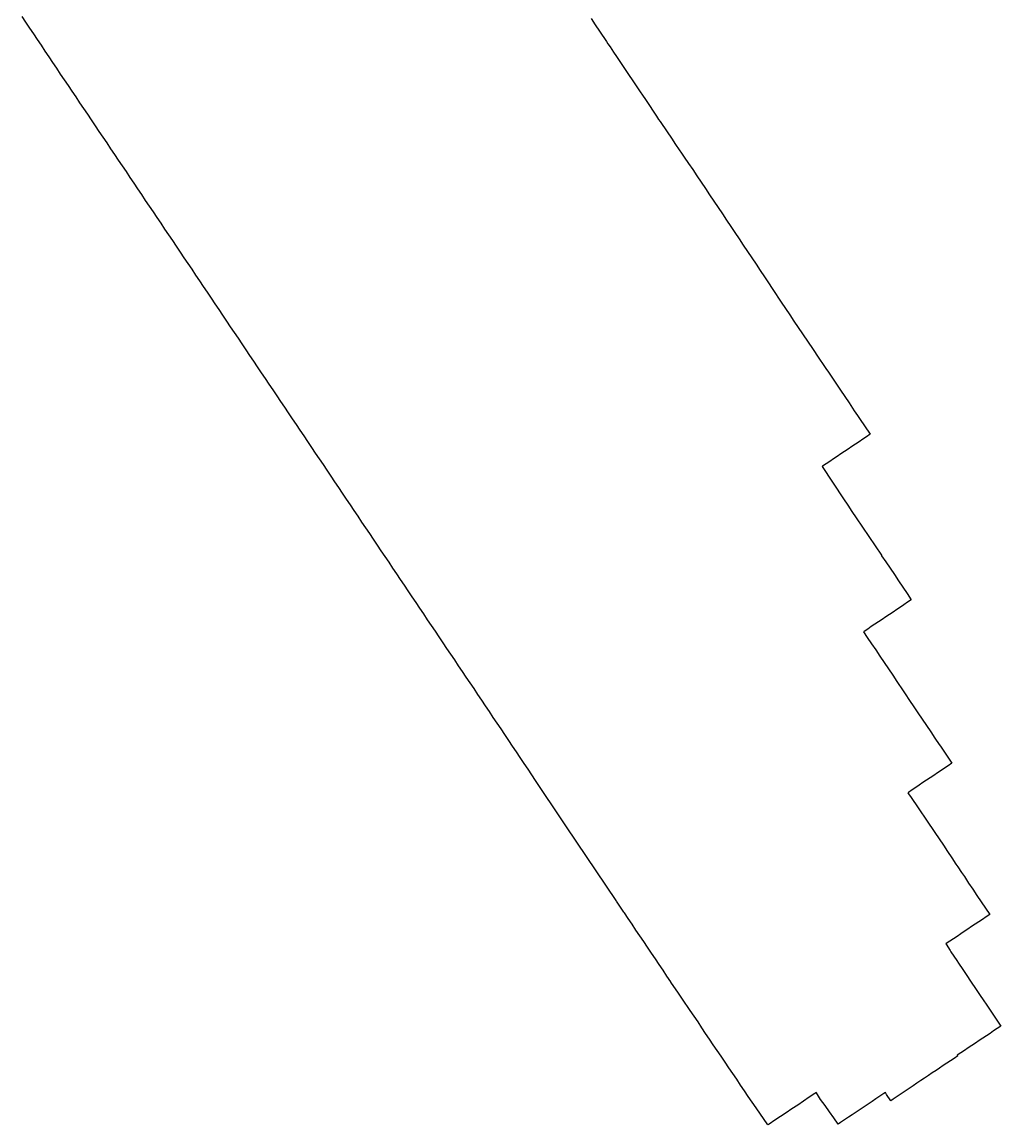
# Model space of a CAD drawing. Extents: x 325010 to 598009, y 7217000 to 7546188.
# Drawn here: x 565010 to 578982, y 7234021 to 7249760 of the extents above; entities that cross this region are included whole.
import ezdxf

# ---------------------------------------------------------------- set-up
doc = ezdxf.new("R2010")
doc.units = 0
doc.layers.add('C', color=7, linetype='Continuous')

msp = doc.modelspace()

# ---------------------------------------------------------------- linework, layer by layer
at = {"layer": 'C'}
msp.add_lwpolyline([(573131, 7249810), (573192, 7249721), (573252, 7249632), (573353, 7249481), (573372, 7249451), (573402, 7249407), (573453, 7249331), (573493, 7249271), (573553, 7249181), (573843, 7248749), (573855, 7248732), (573916, 7248642), (574067, 7248416), (574096, 7248372), (574116, 7248343), (574217, 7248192), (574278, 7248103), (574338, 7248013), (574389, 7247937), (574422, 7247889), (574460, 7247833), (574521, 7247744), (574582, 7247654), (574642, 7247564), (574703, 7247475), (574764, 7247385), (574824, 7247296), (575006, 7247024), (575065, 7246935), (575125, 7246845), (575185, 7246755), (575245, 7246665), (575305, 7246575), (575365, 7246484), (575425, 7246395), (575486, 7246305), (575546, 7246215), (575606, 7246125), (575654, 7246053), (575727, 7245945), (575847, 7245764), (575907, 7245674), (575967, 7245584), (576027, 7245494), (576086, 7245403), (576291, 7245100), (576329, 7245045), (576345, 7245021), (576494, 7244802), (576512, 7244776), (576519, 7244765), (576694, 7244507), (576754, 7244417), (576814, 7244326), (576889, 7244214), (576935, 7244147), (576965, 7244102), (577116, 7243877), (577063, 7243842), (577011, 7243806), (576958, 7243771), (576906, 7243736), (576853, 7243701), (576801, 7243666), (576749, 7243631), (576697, 7243596), (576645, 7243561), (576592, 7243526), (576540, 7243491), (576488, 7243456), (576436, 7243421), (576428, 7243416), (576736, 7242955), (576796, 7242865), (576856, 7242774), (576915, 7242684), (577275, 7242150), (577279, 7242144), (577340, 7242055), (577400, 7241965), (577461, 7241875), (577521, 7241785), (577582, 7241695), (577642, 7241605), (577702, 7241515), (577650, 7241480), (577598, 7241445), (577546, 7241410), (577494, 7241375), (577442, 7241340), (577390, 7241306), (577338, 7241271), (577286, 7241236), (577235, 7241201), (577183, 7241167), (577131, 7241132), (577080, 7241098), (577028, 7241063), (577021, 7241058), (577074, 7240979), (577134, 7240889), (577195, 7240800), (577255, 7240710), (577316, 7240620), (577376, 7240530), (577437, 7240440), (577497, 7240350), (577587, 7240215), (577617, 7240171), (577677, 7240080), (577737, 7239990), (577797, 7239900), (577858, 7239811), (577918, 7239721), (577979, 7239631), (578039, 7239541), (578100, 7239452), (578118, 7239424), (578281, 7239183), (578230, 7239148), (578178, 7239114), (578127, 7239079), (578075, 7239044), (578024, 7239010), (577972, 7238975), (577920, 7238940), (577868, 7238906), (577817, 7238871), (577765, 7238837), (577713, 7238802), (577661, 7238767), (577653, 7238762), (577674, 7238731), (577691, 7238706), (578039, 7238194), (578100, 7238104), (578160, 7238014), (578220, 7237924), (578280, 7237834), (578340, 7237744), (578366, 7237703), (578419, 7237625), (578460, 7237564), (578520, 7237473), (578580, 7237384), (578640, 7237293), (578700, 7237203), (578821, 7237024), (578769, 7236989), (578717, 7236954), (578665, 7236920), (578613, 7236885), (578562, 7236851), (578511, 7236816), (578459, 7236782), (578408, 7236747), (578356, 7236712), (578304, 7236678), (578252, 7236643), (578200, 7236608), (578195, 7236604), (578198, 7236600), (578258, 7236509), (578269, 7236492), (578352, 7236367), (578377, 7236329), (578437, 7236239), (578484, 7236167), (578556, 7236059), (578617, 7235969), (578678, 7235880), (578739, 7235790), (578769, 7235746), (578982, 7235432), (578930, 7235398), (578878, 7235363), (578826, 7235328), (578774, 7235293), (578722, 7235258), (578671, 7235224), (578619, 7235189), (578567, 7235154), (578515, 7235120), (578463, 7235085), (578410, 7235049), (578359, 7235015), (578365, 7235006), (578312, 7234971), (578261, 7234937), (578209, 7234902), (578158, 7234868), (578105, 7234833), (578056, 7234800), (578002, 7234763), (577948, 7234727), (577893, 7234690), (577838, 7234654), (577783, 7234617), (577727, 7234579), (577672, 7234542), (577615, 7234504), (577558, 7234466), (577503, 7234429), (577444, 7234389), (577408, 7234366), (577350, 7234457), (577333, 7234484), (577310, 7234468), (577254, 7234431), (577198, 7234394), (577142, 7234356), (577085, 7234318), (577029, 7234281), (576972, 7234243), (576916, 7234205), (576860, 7234167), (576804, 7234130), (576748, 7234092), (576692, 7234055), (576657, 7234031), (576595, 7234120), (576533, 7234209), (576471, 7234298), (576408, 7234386), (576351, 7234478), (576348, 7234483), (576326, 7234469), (576245, 7234415), (576163, 7234359), (576081, 7234304), (575998, 7234249), (575918, 7234195), (575837, 7234141), (575756, 7234087), (575676, 7234033), (575657, 7234021), (575489, 7234265), (575430, 7234344), (575375, 7234426), (575320, 7234508), (575265, 7234590), (575210, 7234672), (575155, 7234754), (575099, 7234836), (575044, 7234918), (574989, 7235000), (574931, 7235081), (574876, 7235162), (574821, 7235244), (574766, 7235326), (574711, 7235408), (574658, 7235492), (574603, 7235574), (574545, 7235654), (574435, 7235818), (574380, 7235900), (574379, 7235901), (574272, 7236060), (574269, 7236064), (574214, 7236146), (574159, 7236228), (574104, 7236310), (574049, 7236392), (573994, 7236474), (573938, 7236556), (573883, 7236638), (573828, 7236720), (573773, 7236802), (573718, 7236884), (573663, 7236966), (573608, 7237048), (573601, 7237058), (573504, 7237201), (573497, 7237212), (573491, 7237222), (572782, 7238276), (572781, 7238277), (572726, 7238359), (572340, 7238934), (572288, 7239017), (572233, 7239099), (572177, 7239181), (572122, 7239263), (572067, 7239345), (572012, 7239427), (571957, 7239509), (571902, 7239591), (571847, 7239673), (571791, 7239755), (571736, 7239837), (571681, 7239919), (571626, 7240001), (571571, 7240083), (571516, 7240165), (571461, 7240247), (571406, 7240329), (571350, 7240411), (571295, 7240493), (571240, 7240575), (571185, 7240657), (571130, 7240739), (571075, 7240821), (571020, 7240903), (570964, 7240985), (570909, 7241067), (570854, 7241149), (570799, 7241231), (570744, 7241313), (570689, 7241395), (570634, 7241477), (570579, 7241559), (570523, 7241641), (570468, 7241723), (570413, 7241805), (570358, 7241887), (570303, 7241969), (570248, 7242051), (570193, 7242133), (570138, 7242215), (570082, 7242297), (570027, 7242379), (569972, 7242461), (569917, 7242543), (569862, 7242625), (569807, 7242707), (569752, 7242789), (569696, 7242871), (569641, 7242953), (569586, 7243035), (569531, 7243117), (569476, 7243199), (569421, 7243281), (569366, 7243363), (569311, 7243445), (569255, 7243526), (569200, 7243608), (569145, 7243690), (569090, 7243772), (569035, 7243854), (568980, 7243936), (568925, 7244018), (568869, 7244100), (568814, 7244182), (568759, 7244264), (568704, 7244346), (568649, 7244428), (568594, 7244510), (568539, 7244592), (568484, 7244674), (568428, 7244756), (568373, 7244838), (568318, 7244920), (568263, 7245002), (568208, 7245084), (568153, 7245166), (568098, 7245248), (568042, 7245330), (567987, 7245412), (567932, 7245494), (567877, 7245576), (567822, 7245658), (567767, 7245740), (567712, 7245822), (567657, 7245904), (567601, 7245986), (567546, 7246068), (567491, 7246150), (567436, 7246232), (567381, 7246314), (567326, 7246396), (567271, 7246478), (567215, 7246560), (567160, 7246642), (567105, 7246724), (567050, 7246806), (566995, 7246888), (566940, 7246970), (566885, 7247052), (566830, 7247134), (566774, 7247216), (566719, 7247298), (566664, 7247380), (566609, 7247462), (566554, 7247544), (566499, 7247626), (566444, 7247708), (566388, 7247790), (566333, 7247872), (566278, 7247953), (566223, 7248035), (566168, 7248117), (566113, 7248199), (566058, 7248281), (566003, 7248363), (565947, 7248445), (565892, 7248527), (565837, 7248609), (565782, 7248691), (565727, 7248773), (565672, 7248855), (565617, 7248937), (565561, 7249019), (565506, 7249101), (565451, 7249183), (565396, 7249265), (565341, 7249347), (565286, 7249429), (565231, 7249511), (565176, 7249593), (565120, 7249675), (565065, 7249757), (565010, 7249839)], dxfattribs=at)

doc.saveas('drawing.dxf')
